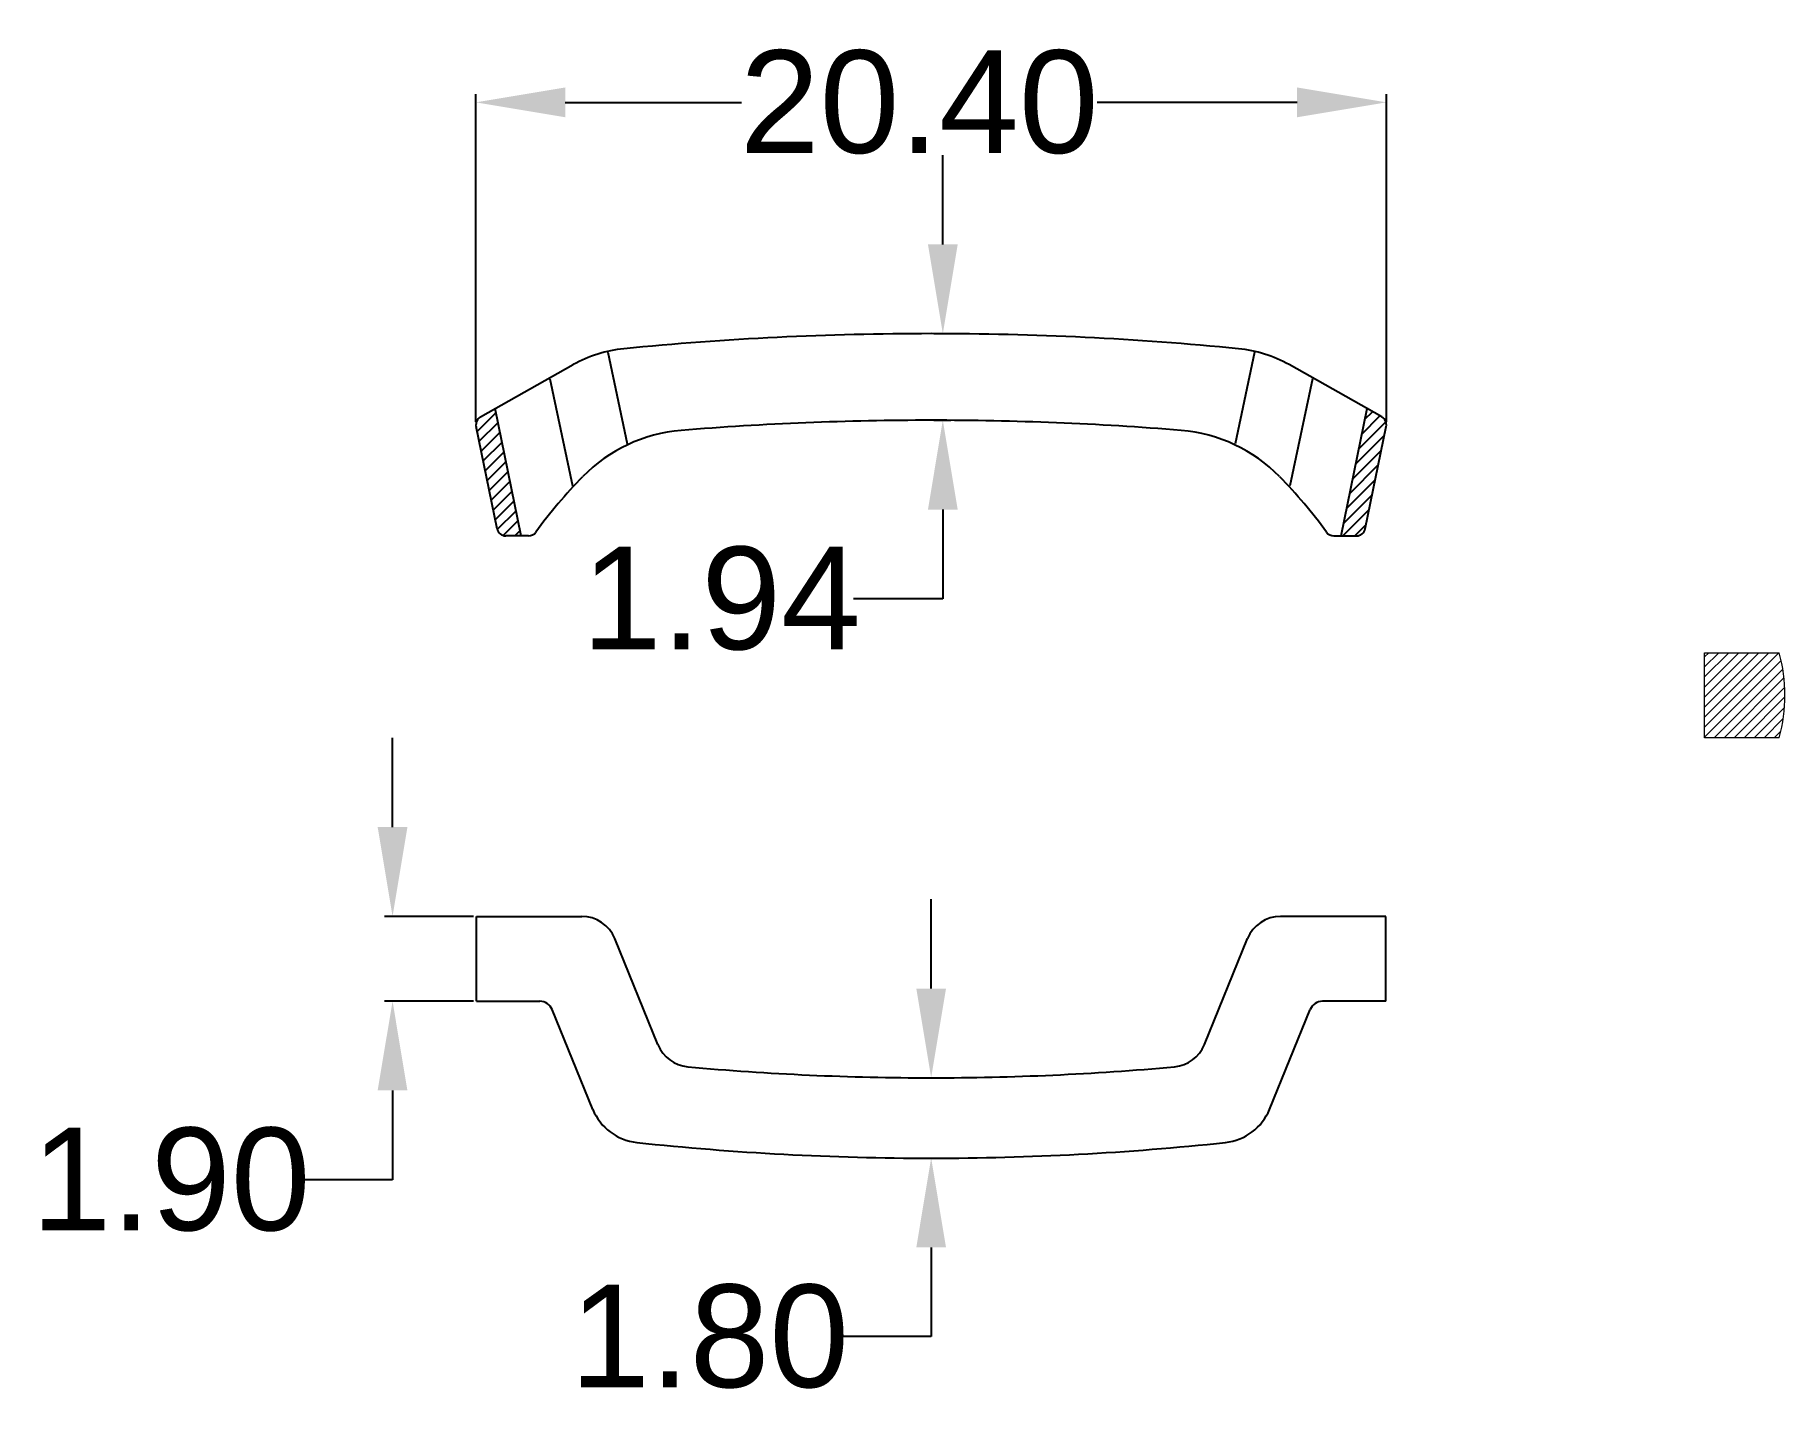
# Model space of a CAD drawing. Header units: millimetres. Extents: x 2670.2 to 2709.4, y 1625.7 to 1656.4.
import ezdxf

# ---------------------------------------------------------------- set-up
doc = ezdxf.new("R2010")
doc.units = ezdxf.units.MM
doc.linetypes.add('PHANTOM2', pattern=[1.25, 0.625, -0.125, 0.125, -0.125, 0.125, -0.125])
doc.layers.add('Section Line', color=6, linetype='PHANTOM2')
doc.styles.get("Standard").update_dxf_attribs({"font": 'arial.ttf'})
doc.dimstyles.new('Standard$0', dxfattribs={"dimtxt": 2.3, "dimasz": 2, "dimexe": 1, "dimexo": 1, "dimgap": 1, "dimtad": 0, "dimtih": 1, "dimtoh": 1, "dimdec": 1, "dimzin": 0, "dimdsep": 46, "dimtxsty": 'Standard', "dimcen": 0, "dimclrd": 4, "dimclre": 4, "dimclrt": 4, "dimadec": 1, "dimazin": 0, "dimtfac": 1, "dimtdec": 1, "dimtofl": 0, "dimtmove": 0, "dimatfit": 0, "dimfxl": 1, "dimtolj": 1, "dimtzin": 0, "dimarcsym": 0})
pattern_1 = [(225, (470.60648, 2307.58043), (0.132582521, -0.132582521), [])]

# ---------------------------------------------------------------- blocks, each defined once
blk = doc.blocks.new('*D6')
at = {"color": 0, "lineweight": -2, "transparency": 16777216}
for p, q in [((2680.102, 1647.698), (2680.102, 1655.04)), ((2682.102, 1654.86), (2686.052, 1654.86)), ((2698.506, 1654.86), (2694.024, 1654.86)), ((2700.506, 1647.698), (2700.506, 1655.04))]:
    blk.add_line(p, q, dxfattribs=at)
at = {"color": 0, "transparency": 16777216}
for points in [[(2682.102, 1655.193), (2682.102, 1654.526), (2680.102, 1654.86)], [(2698.506, 1655.193), (2698.506, 1654.526), (2700.506, 1654.86)]]:
    blk.add_solid(points, dxfattribs=at)
at = {"layer": 'Defpoints', "color": 0, "transparency": 16777216}
for p in [(2700.506, 1654.86), (2680.102, 1647.636), (2700.506, 1647.636)]:
    blk.add_point(p, dxfattribs=at)
at = {"color": 0, "lineweight": 9, "transparency": 16777216, "insert": (2690.038, 1654.86), "char_height": 2.3, "attachment_point": 5}
blk.add_mtext('\\A1;20.40', dxfattribs=at)
blk = doc.blocks.new('*D7')
at = {"color": 0, "lineweight": -2, "transparency": 16777216}
for p, q in [((2690.565, 1651.677), (2690.565, 1653.677)), ((2690.367, 1649.677), (2690.745, 1649.677)), ((2690.367, 1647.737), (2690.745, 1647.737)), ((2690.565, 1645.737), (2690.565, 1643.737)), ((2690.565, 1643.737), (2688.565, 1643.737))]:
    blk.add_line(p, q, dxfattribs=at)
at = {"color": 0, "transparency": 16777216}
for points in [[(2690.232, 1651.677), (2690.899, 1651.677), (2690.565, 1649.677)], [(2690.232, 1645.737), (2690.899, 1645.737), (2690.565, 1647.737)]]:
    blk.add_solid(points, dxfattribs=at)
at = {"layer": 'Defpoints', "color": 0, "transparency": 16777216}
for p in [(2690.304, 1649.677), (2690.304, 1647.737), (2690.565, 1647.737)]:
    blk.add_point(p, dxfattribs=at)
at = {"color": 0, "lineweight": 9, "transparency": 16777216, "insert": (2685.601, 1643.737), "char_height": 2.3, "attachment_point": 5}
blk.add_mtext('\\A1;1.94', dxfattribs=at)
blk = doc.blocks.new('*D8')
at = {"color": 0, "lineweight": -2, "transparency": 16777216}
for p, q in [((2690.304, 1635.004), (2690.304, 1637.004)), ((2690.367, 1633.004), (2690.484, 1633.004)), ((2690.367, 1631.204), (2690.484, 1631.204)), ((2690.304, 1629.204), (2690.304, 1627.204)), ((2690.304, 1627.204), (2688.304, 1627.204))]:
    blk.add_line(p, q, dxfattribs=at)
at = {"color": 0, "transparency": 16777216}
for points in [[(2689.971, 1635.004), (2690.637, 1635.004), (2690.304, 1633.004)], [(2689.971, 1629.204), (2690.637, 1629.204), (2690.304, 1631.204)]]:
    blk.add_solid(points, dxfattribs=at)
at = {"layer": 'Defpoints', "color": 0, "transparency": 16777216}
for p in [(2690.304, 1633.004), (2690.304, 1631.204), (2690.304, 1631.204)]:
    blk.add_point(p, dxfattribs=at)
at = {"color": 0, "lineweight": 9, "transparency": 16777216, "insert": (2685.339, 1627.204), "char_height": 2.3, "attachment_point": 5}
blk.add_mtext('\\A1;1.80', dxfattribs=at)
blk = doc.blocks.new('*D9')
at = {"color": 0, "lineweight": -2, "transparency": 16777216}
for p, q in [((2678.233, 1638.62), (2678.233, 1640.62)), ((2680.048, 1636.62), (2678.053, 1636.62)), ((2680.048, 1634.72), (2678.053, 1634.72)), ((2678.233, 1632.72), (2678.233, 1630.72)), ((2678.233, 1630.72), (2676.233, 1630.72))]:
    blk.add_line(p, q, dxfattribs=at)
at = {"color": 0, "transparency": 16777216}
for points in [[(2677.899, 1638.62), (2678.566, 1638.62), (2678.233, 1636.62)], [(2677.899, 1632.72), (2678.566, 1632.72), (2678.233, 1634.72)]]:
    blk.add_solid(points, dxfattribs=at)
at = {"layer": 'Defpoints', "color": 0, "transparency": 16777216}
for p in [(2680.111, 1636.62), (2678.233, 1634.72), (2680.111, 1634.72)]:
    blk.add_point(p, dxfattribs=at)
at = {"color": 0, "lineweight": 9, "transparency": 16777216, "insert": (2673.268, 1630.72), "char_height": 2.3, "attachment_point": 5}
blk.add_mtext('\\A1;1.90', dxfattribs=at)

msp = doc.modelspace()

# ---------------------------------------------------------------- hatches: boundary and pattern name
at = {"lineweight": 9}
h = msp.add_hatch(dxfattribs=at)
h.set_pattern_fill('ANSI31', color=1, scale=0.05, style=0)
h.set_pattern_definition([(45, (1461.91095, 900.72183), (-0.112253202, 0.112253202), [])])
edge = h.paths.add_edge_path()
edge.add_arc((2705.903, 1641.574), 3.536, 344.4158, 375.5842)
edge.add_line((2709.309, 1642.524), (2707.639, 1642.524))
edge.add_line((2707.639, 1642.524), (2707.639, 1640.624))
edge.add_line((2707.639, 1640.624), (2709.309, 1640.624))
at = {"layer": 'Section Line', "linetype": 'Continuous', "ltscale": 0.5}
h = msp.add_hatch(dxfattribs=at)
h.set_pattern_fill('ANSI31', color=256, scale=1.5, angle=180)
h.set_pattern_definition(pattern_1)
h.paths.add_polyline_path([(2680.534, 1647.997), (2680.204, 1647.81, 0.325572), (2680.106, 1647.596), (2680.575, 1645.307, 0.356232), (2680.771, 1645.147), (2681.118, 1645.147)])
h = msp.add_hatch(dxfattribs=at)
h.set_pattern_fill('ANSI31', color=256, scale=1.5, angle=180)
h.set_pattern_definition(pattern_1)
h.paths.add_polyline_path([(2700.502, 1647.596, 0.325572), (2700.404, 1647.81), (2700.074, 1647.997), (2699.49, 1645.147), (2699.837, 1645.147, 0.356232), (2700.033, 1645.307)])

# ---------------------------------------------------------------- linework, layer by layer
for p, q in [((2683.054, 1649.261), (2683.493, 1647.208)), ((2697.554, 1649.261), (2697.115, 1647.208)), ((2680.204, 1647.81), (2682.283, 1648.983)), ((2700.404, 1647.81), (2698.326, 1648.983)), ((2681.754, 1648.662), (2682.267, 1646.264)), ((2698.854, 1648.662), (2698.341, 1646.264)), ((2681.118, 1645.147), (2680.534, 1647.997)), ((2699.49, 1645.147), (2700.074, 1647.997)), ((2680.575, 1645.307), (2680.106, 1647.596)), ((2700.033, 1645.307), (2700.502, 1647.596)), ((2681.281, 1645.147), (2680.771, 1645.147)), ((2699.327, 1645.147), (2699.837, 1645.147)), ((2680.111, 1636.62), (2682.472, 1636.62)), ((2680.111, 1634.72), (2680.111, 1636.62)), ((2700.497, 1636.62), (2698.136, 1636.62)), ((2700.497, 1634.72), (2700.497, 1636.62)), ((2684.18, 1633.746), (2683.213, 1636.122)), ((2696.428, 1633.746), (2697.395, 1636.122)), ((2680.111, 1634.72), (2681.532, 1634.72)), ((2700.497, 1634.72), (2699.076, 1634.72)), ((2682.721, 1632.296), (2681.81, 1634.534)), ((2697.887, 1632.296), (2698.798, 1634.534))]:
    msp.add_line(p, q)
at = {"color": 0, "lineweight": 9}
for p, q in [((2707.639, 1642.524), (2709.309, 1642.524)), ((2707.639, 1640.624), (2707.639, 1642.524)), ((2709.309, 1640.624), (2707.639, 1640.624))]:
    msp.add_line(p, q, dxfattribs=at)
for centre, radius, start, end in [((2690.304, 1579.037), 70.64, 90, 95.59574), ((2690.304, 1579.037), 70.64, 84.40426, 90), ((2683.697, 1646.477), 2.877, 95.5957, 119.4348), ((2696.912, 1646.477), 2.877, 60.5652, 84.4043), ((2680.302, 1647.636), 0.2, 119.4348, 191.57), ((2690.304, 1579.037), 68.7, 90, 94.68083), ((2690.304, 1579.037), 68.7, 85.31917, 90), ((2700.306, 1647.636), 0.2, 348.43, 60.5652), ((2684.982, 1644.04), 3.48, 94.6808, 135.6461), ((2695.626, 1644.04), 3.48, 44.3539, 85.3192), ((2690.543, 1638.602), 11.258, 135.6461, 143.937), ((2690.065, 1638.602), 11.258, 36.063, 44.3539), ((2680.771, 1645.347), 0.2, 191.57, 270), ((2699.837, 1645.347), 0.2, 270, 348.43), ((2681.281, 1645.347), 0.2, 270, 323.937), ((2699.327, 1645.347), 0.2, 216.063, 270), ((2682.472, 1635.82), 0.8, 22.1451, 90), ((2698.136, 1635.82), 0.8, 90, 157.8549), ((2681.532, 1634.42), 0.3, 22.1451, 90), ((2699.076, 1634.42), 0.3, 90, 157.8549), ((2684.921, 1634.048), 0.8, 202.1451, 264.8065), ((2695.687, 1634.048), 0.8, 275.1935, 337.8549), ((2690.304, 1693.268), 60.265, 264.80654, 270), ((2690.304, 1693.268), 60.265, 270, 275.19346), ((2683.832, 1632.749), 1.2, 202.1451, 263.896), ((2696.776, 1632.749), 1.2, 276.104, 337.8549), ((2690.304, 1693.268), 62.065, 263.896, 270), ((2690.304, 1693.268), 62.065, 270, 276.104)]:
    msp.add_arc(centre, radius, start, end)
msp.add_arc((2705.903, 1641.574), 3.536, 344.4158, 15.5842, dxfattribs=at)

# ---------------------------------------------------------------- dimensions: what is measured, and where the dimension line sits
at = {"color": 3, "lineweight": 9}
dim = msp.add_linear_dim(base=(2700.506, 1654.86), p1=(2680.102, 1647.636), p2=(2700.506, 1647.636), dimstyle='Standard$0', override={"dimexe": 0.18, "dimexo": 0.0625, "dimgap": 0.09, "dimdec": 2, "dimcen": 0.09, "dimclrd": 0, "dimclre": 0, "dimclrt": 0, "dimtdec": 2, "dimatfit": 3, "dimfxl": 1.25}, dxfattribs=at)
dim.commit()
dim.dimension.update_dxf_attribs({"geometry": '*D6', "text_midpoint": (2690.038, 1654.86), "dimtype": 160})
for base, p1, p2, picture, middle in [((2690.565, 1647.737), (2690.304, 1649.677), (2690.304, 1647.737), '*D7', (2685.601, 1643.737)), ((2678.233, 1634.72), (2680.111, 1636.62), (2680.111, 1634.72), '*D9', (2673.268, 1630.72)), ((2690.304, 1631.204), (2690.304, 1633.004), (2690.304, 1631.204), '*D8', (2685.339, 1627.204))]:
    dim = msp.add_linear_dim(base=base, p1=p1, p2=p2, angle=90, dimstyle='Standard$0', override={"dimexe": 0.18, "dimexo": 0.0625, "dimgap": 0.09, "dimdec": 2, "dimcen": 0.09, "dimclrd": 0, "dimclre": 0, "dimclrt": 0, "dimtdec": 2, "dimatfit": 3, "dimfxl": 1.25}, dxfattribs=at)
    dim.commit()
    dim.dimension.update_dxf_attribs({"geometry": picture, "text_midpoint": middle})

doc.saveas('drawing.dxf')
